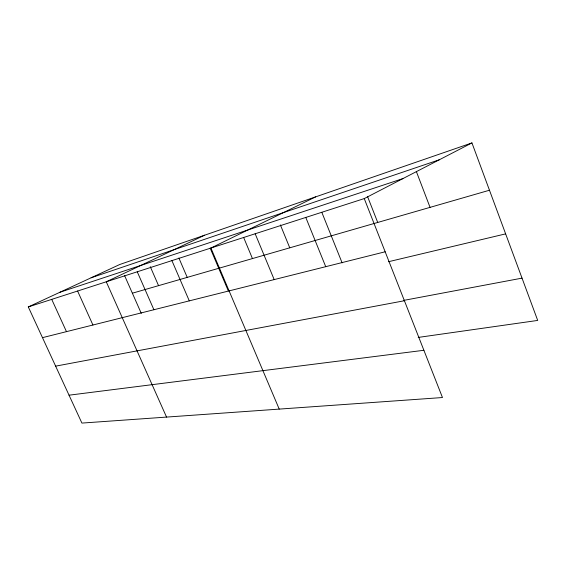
<?xml version="1.0" encoding="UTF-8"?>
<svg xmlns="http://www.w3.org/2000/svg" width="566" height="566" viewBox="0 0 566 566"><rect width="100%" height="100%" fill="white"/><g stroke="black" fill="none" stroke-linecap="round" stroke-linejoin="round"><path stroke-width="0.85" d="M364.249 198.588L442.471 397.537L81.914 423.085L28.3 306.928L364.249 198.588L471.945 142.915L537.7 320.427L418.224 337.421M315.616 196.883L210.92 248.035L279.222 409.105M204.687 235.18L106.266 281.783L166.538 417.085M28.3 306.928L119.702 264.52L471.945 142.915M91.076 277.8L439.386 159.746M60.038 292.205L402.9 178.608M132.366 293.202L489.47 190.233M42.485 337.654L385.17 251.785M388.46 261.725L505.636 233.871M403.671 300.397L522.029 278.132M55.631 366.145L404.414 300.737M69.038 395.188L423.899 350.283M51.732 299.372L66.47 331.641M77.592 291.03L92.93 325.011M124.626 275.677L141.274 313.359M137.255 271.793L153.91 309.736M150.287 266.692L158.558 285.646M171.908 260.615L189.292 300.864M178.884 258.004L187.226 277.382M210.17 248.106L228.324 290.903M243.656 237.494L252.457 258.577M255.174 233.765L274.192 279.597M280.375 224.921L289.764 247.816M305.789 217.443L325.726 266.685M321.813 212.307L342.126 262.872M367.525 196.48L377.72 222.452M416.307 171.378L430.054 207.368"/></g></svg>
